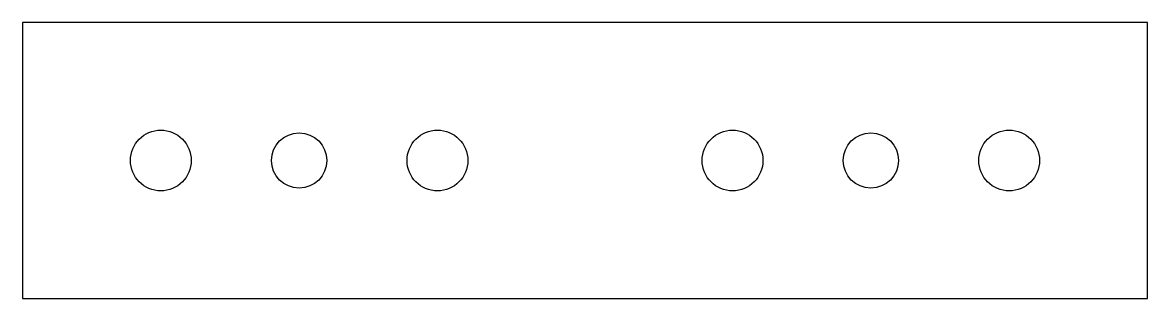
# Model space of a CAD drawing. Header units: millimetres. Extents: x -61 to 61, y -15 to 15.
import ezdxf

# ---------------------------------------------------------------- set-up
doc = ezdxf.new("R2010")
doc.units = ezdxf.units.MM

msp = doc.modelspace()

# ---------------------------------------------------------------- linework, layer by layer
for p, q in [((-61, 15, 3), (-61, -15, 3)), ((61, 15, 3), (-61, 15, 3)), ((61, -15, 3), (61, 15, 3)), ((-61, -15, 3), (61, -15, 3))]:
    msp.add_line(p, q)
for centre, radius in [((-46, 0, 3), 3.3), ((-31, 0, 3), 3), ((-16, 0, 3), 3.3), ((16, 0, 3), 3.3), ((31, 0, 3), 3), ((46, 0, 3), 3.3)]:
    msp.add_circle(centre, radius)

doc.saveas('drawing.dxf')
